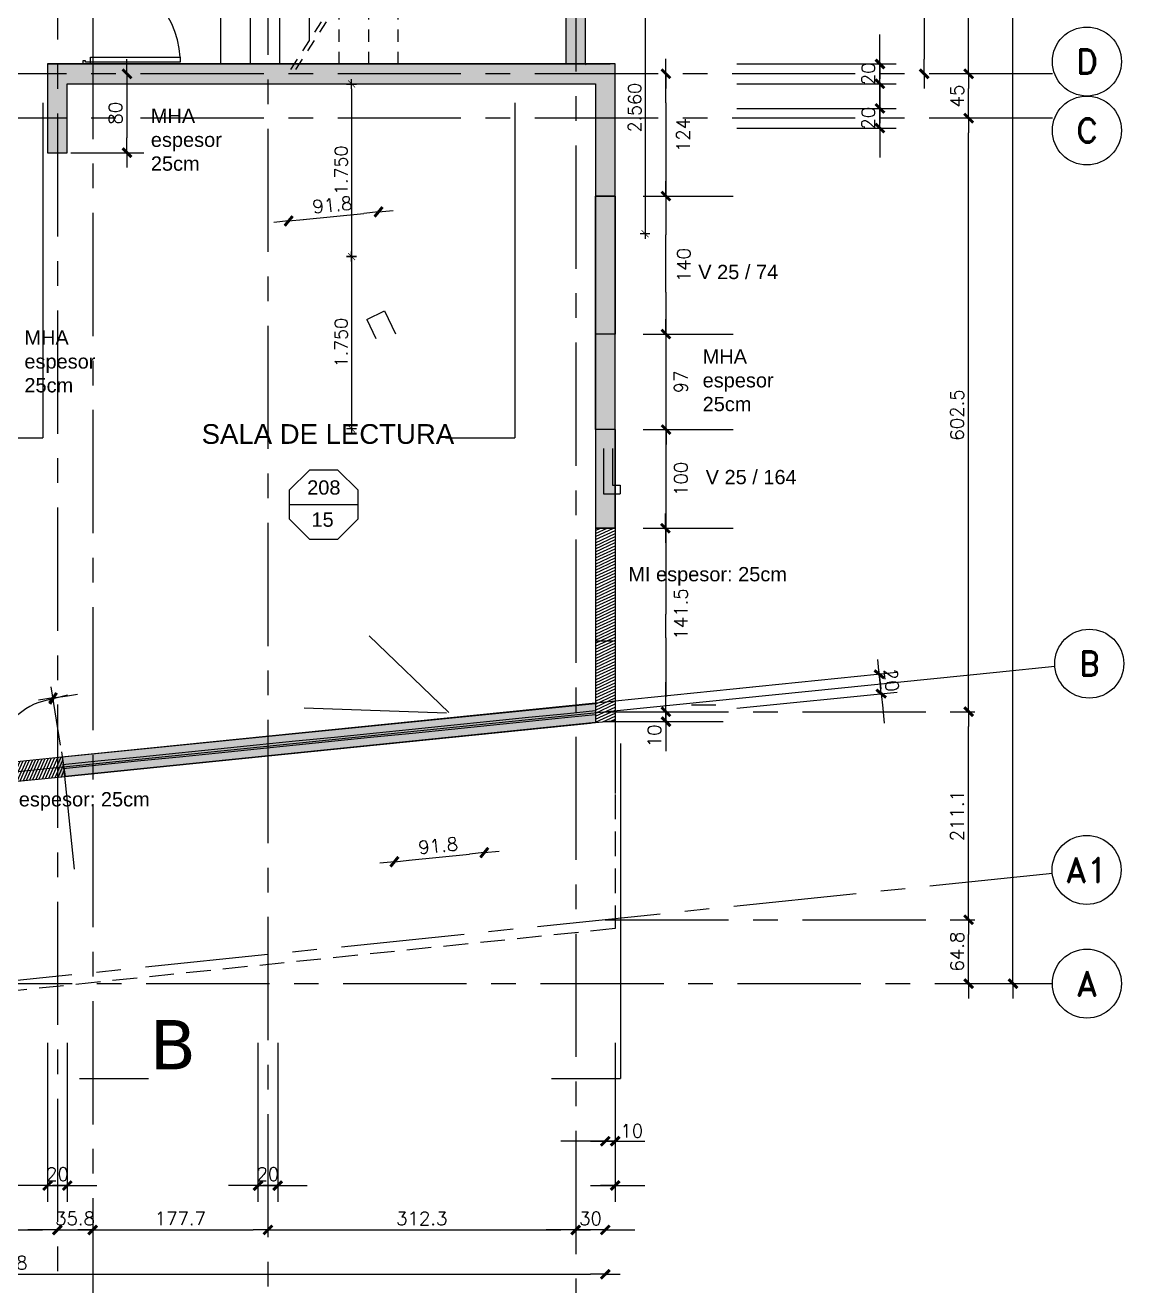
# Model space of a CAD drawing. Header units: millimetres. Extents: x -13 to 194, y -13 to 66.
# Drawn here: x 136.63 to 147.77, y 6.33 to 19.12 of the extents above; entities that cross this region are included whole.
import ezdxf
from ezdxf.enums import TextEntityAlignment as Align

# ---------------------------------------------------------------- set-up
doc = ezdxf.new("R2010")
doc.units = ezdxf.units.MM
for name, pattern in [('CENTER', [2, 1.25, -0.25, 0.25, -0.25]), ('HIDDEN', [0.375, 0.25, -0.125]), ('HIDDEN2', [0.1875, 0.125, -0.0625])]:
    doc.linetypes.add(name, pattern=pattern)
for name, color, linetype in [('01', 1, 'Continuous'), ('04', 4, 'Continuous'), ('06', 6, 'Continuous'), ('BORDE DE LOSAS', 3, 'Continuous'), ('Capa1', 80, 'Continuous'), ('COTAS', 1, 'Continuous'), ('COTAS1', 2, 'Continuous'), ('Cotas2', 1, 'Continuous'), ('EJES', 1, 'CENTER'), ('GRIS', 9, 'Continuous'), ('LOSAS', 7, 'Continuous'), ('MURO', 5, 'Continuous'), ('MUROS_EST', 5, 'Continuous'), ('Textos', 2, 'Continuous'), ('VIGAS', 3, 'Continuous'), ('VIGAS_1', 2, 'Continuous')]:
    doc.layers.add(name, color=color, linetype=linetype)
doc.styles.add('Arial', font='arial.ttf')
doc.styles.add('INTERARQ', font='ROMANS.SHX')
doc.styles.add('ROMAND', font='romand', dxfattribs={"height": 31.5})
doc.styles.add('ROMANS', font='romans.shx', dxfattribs={"height": 16.875})
doc.styles.get("Standard").update_dxf_attribs({"font": 'arial.ttf'})
doc.dimstyles.new('ESCALA_1-50', dxfattribs={"dimtxt": 0.13, "dimasz": 0.05, "dimexe": 0.18, "dimexo": 0.0625, "dimgap": 0.04, "dimtad": 1, "dimdec": 3, "dimzin": 0, "dimdsep": 46, "dimtxsty": 'INTERARQ', "dimblk": 'DIMTICK', "dimcen": 0.09, "dimse1": 1, "dimse2": 1, "dimclrd": 1, "dimclre": 1, "dimclrt": 2, "dimadec": 0, "dimazin": 0, "dimtfac": 4.5, "dimtdec": 3, "dimtofl": 0, "dimtmove": 2, "dimatfit": 3, "dimldrblk": 'DIMTICK', "dimfxl": 1, "dimtolj": 1, "dimtzin": 0, "dimarcsym": 0})
pattern_1 = [(25, (-3.105805, -6.50316), (-0.0118333113, 0.025376618), [])]

# ---------------------------------------------------------------- blocks, each defined once
blk = doc.blocks.new('TICK1')
at = {"color": 2}
for points in [[(0, 0), (-1, 0)], [(0, 0), (1, 0)]]:
    blk.add_lwpolyline(points, dxfattribs=at)
at = {"color": 2, "const_width": 0.2}
blk.add_lwpolyline([(-0.3, -0.3), (0.3, 0.3)], dxfattribs=at)
blk = doc.blocks.new('DIMTICK')
at = {"color": 1}
for p, q in [((-1, 0), (1, 0)), ((0, 1), (0, -1))]:
    blk.add_line(p, q, dxfattribs=at)
at = {"color": 3, "const_width": 0.141}
blk.add_lwpolyline([(0.71, 0.71), (-0.71, -0.71)], dxfattribs=at)
blk = doc.blocks.new('*D20')
at = {"layer": '01', "color": 1, "lineweight": -2, "transparency": 16777216}
blk.add_line((139.94, 18.474), (139.94, 16.824), dxfattribs=at)
at = {"layer": 'Defpoints', "color": 0, "transparency": 16777216}
for p in [(140.094, 18.524), (139.94, 16.774), (140.094, 16.774)]:
    blk.add_point(p, dxfattribs=at)
at = {"layer": '01', "color": 1, "lineweight": -2, "transparency": 16777216, "xscale": 0.05, "yscale": 0.05, "zscale": 0.05}
for p, rotation in [((139.94, 18.524), 90), ((139.94, 16.774), 270)]:
    blk.add_blockref('DIMTICK', p, dxfattribs=dict(at, rotation=rotation))
at = {"layer": '01', "color": 2, "transparency": 16777216, "insert": (139.835, 17.649), "char_height": 0.13, "attachment_point": 5, "rotation": 90, "style": 'INTERARQ'}
blk.add_mtext('\\A1;1.750', dxfattribs=at)
blk = doc.blocks.new('*D21')
at = {"layer": '01', "color": 1, "lineweight": -2, "transparency": 16777216}
blk.add_line((139.94, 16.724), (139.94, 15.074), dxfattribs=at)
at = {"layer": 'Defpoints', "color": 0, "transparency": 16777216}
for p in [(140.094, 16.774), (139.94, 15.024), (140.094, 15.024)]:
    blk.add_point(p, dxfattribs=at)
at = {"layer": '01', "color": 1, "lineweight": -2, "transparency": 16777216, "xscale": 0.05, "yscale": 0.05, "zscale": 0.05}
for p, rotation in [((139.94, 16.774), 90), ((139.94, 15.024), 270)]:
    blk.add_blockref('DIMTICK', p, dxfattribs=dict(at, rotation=rotation))
at = {"layer": '01', "color": 2, "transparency": 16777216, "insert": (139.835, 15.899), "char_height": 0.13, "attachment_point": 5, "rotation": 90, "style": 'INTERARQ'}
blk.add_mtext('\\A1;1.750', dxfattribs=at)
blk = doc.blocks.new('*D61')
at = {"layer": '01', "color": 1, "lineweight": -2, "transparency": 16777216}
blk.add_line((142.917, 19.514), (142.917, 17.054), dxfattribs=at)
at = {"layer": 'Defpoints', "color": 0, "transparency": 16777216}
for p in [(143.12, 19.564), (142.917, 17.004), (143.12, 17.004)]:
    blk.add_point(p, dxfattribs=at)
at = {"layer": '01', "color": 1, "lineweight": -2, "transparency": 16777216, "xscale": 0.05, "yscale": 0.05, "zscale": 0.05}
for p, rotation in [((142.917, 19.564), 90), ((142.917, 17.004), 270)]:
    blk.add_blockref('DIMTICK', p, dxfattribs=dict(at, rotation=rotation))
at = {"layer": '01', "color": 2, "transparency": 16777216, "insert": (142.812, 18.284), "char_height": 0.13, "attachment_point": 5, "rotation": 90, "style": 'INTERARQ'}
blk.add_mtext('\\A1;2.560', dxfattribs=at)
blk = doc.blocks.new('EJE-1')
at = {"color": 3, "linetype": 'Continuous'}
blk.add_circle((0, 0), 35, dxfattribs=at)
at = {"color": 5, "linetype": 'Continuous', "style": 'ROMAND'}
blk.add_attdef('0', text='', height=25, dxfattribs=at).set_placement((0.2, 0), align=Align.MIDDLE)

msp = doc.modelspace()

# ---------------------------------------------------------------- hatches: boundary and pattern name
at = {"layer": 'Capa1', "transparency": 33554687}
h = msp.add_hatch(color=2, dxfattribs=at)
h.dxf.hatch_style = 1
h.paths.add_polyline_path([(137.0042, 11.6958), (136.9966, 11.695), (136.956, 11.6909), (136.956, 11.5897), (137.0197, 11.5962), (137.0196, 11.5966)])
h.paths.add_polyline_path([(137.0197, 11.5962), (136.956, 11.5897), (136.956, 11.4896), (137.0297, 11.4971)])
at = {"layer": 'MUROS_EST', "transparency": 33554687}
h = msp.add_hatch(color=256, dxfattribs=at)
h.dxf.hatch_style = 1
h.paths.add_polyline_path([(142.3142, 19.2739), (142.1142, 19.2739), (142.1142, 18.7273), (142.3142, 18.7273)])
h = msp.add_hatch(color=256, dxfattribs=at)
h.dxf.hatch_style = 1
h.paths.add_polyline_path([(136.856, 18.7273), (136.856, 17.8273), (137.056, 17.8273), (137.056, 18.5273), (142.4142, 18.5273), (142.4142, 17.3865), (142.6142, 17.3865), (142.6142, 18.7273)])
h = msp.add_hatch(dxfattribs=at)
h.set_pattern_fill('ANSI31', color=256, scale=0.0088, angle=21)
h.paths.add_polyline_path([(136.2061, 13.7227), (136.2061, 14.9889), (136.0061, 14.9889), (136.0061, 13.7227), (136.0061, 11.5945), (134.1287, 11.4041), (134.1542, 11.2054), (137.035, 11.4976), (137.0044, 11.695), (136.2061, 11.6148)])
h = msp.add_hatch(dxfattribs=at)
h.set_pattern_fill('_USER', color=256, scale=0.028, angle=25, pattern_type=0)
h.set_pattern_definition(pattern_1)
h.paths.add_polyline_path([(142.5142, 12.2546), (142.4142, 12.2445), (142.4142, 12.0432), (142.5142, 12.0534)])
h.paths.add_polyline_path([(142.6142, 12.2648), (142.5142, 12.2546), (142.5142, 12.1539), (142.6142, 12.1539)])
h.paths.add_polyline_path([(142.6142, 12.1539), (142.5142, 12.1539), (142.5142, 12.0539), (142.5192, 12.0539), (142.6142, 12.0635)])
h.paths.add_polyline_path([(142.6142, 12.8728), (142.5142, 12.8728), (142.5142, 12.2546), (142.6142, 12.2648)])
h.paths.add_polyline_path([(142.5142, 12.8728), (142.4642, 12.8728), (142.4142, 12.8728), (142.4142, 12.2945), (142.4142, 12.2445), (142.5142, 12.2546)])
h.paths.add_polyline_path([(142.5142, 14.0165), (142.4142, 14.0165), (142.4142, 12.8728), (142.5142, 12.8728)])
h.paths.add_polyline_path([(142.6142, 14.0165), (142.5142, 14.0165), (142.5142, 12.8728), (142.6142, 12.8728)])
h.paths.add_polyline_path([(142.3712, 12.889), (142.6572, 12.889), (142.6572, 13.0915), (142.3712, 13.0915)], flags=9)
h = msp.add_hatch(dxfattribs=at)
h.set_pattern_fill('_USER', color=256, scale=0.028, angle=25, pattern_type=0)
h.set_pattern_definition(pattern_1)
h.paths.add_polyline_path([(142.5142, 14.0165), (142.4142, 14.0165), (142.4142, 12.8728), (142.5142, 12.8728)])
h.paths.add_polyline_path([(142.6142, 14.0165), (142.5142, 14.0165), (142.5142, 12.8728), (142.6142, 12.8728)])
at = {"layer": 'VIGAS_1', "transparency": 33554687}
h = msp.add_hatch(color=256, dxfattribs=at)
h.dxf.hatch_style = 1
h.paths.add_polyline_path([(142.6142, 15.0165), (142.4142, 15.0165), (142.4142, 14.0165), (142.6142, 14.0165)])
h.paths.add_polyline_path([(142.6142, 17.3865), (142.4142, 17.3865), (142.4142, 15.9865), (142.6142, 15.9865)])
h = msp.add_hatch(color=5, dxfattribs=at)
h.dxf.hatch_style = 1
h.paths.add_polyline_path([(78.3046, 14.3773), (78.2046, 14.3773), (78.2046, 13.9773), (78.3046, 13.9773)])
h.paths.add_polyline_path([(78.2046, 14.3773), (78.1046, 14.3773), (78.1046, 13.9773), (78.2046, 13.9773)])
h.paths.add_polyline_path([(90.6628, 15.9865), (90.5628, 15.9865), (90.5628, 15.0165), (90.6628, 15.0165)])
h.paths.add_polyline_path([(90.5628, 15.9865), (90.4628, 15.9865), (90.4628, 15.0165), (90.5628, 15.0165)])
h.paths.add_polyline_path([(130.256, 14.3773), (130.056, 14.3773), (130.056, 13.9773), (130.256, 13.9773)])
h.paths.add_polyline_path([(142.6142, 15.9865), (142.4142, 15.9865), (142.4142, 15.0165), (142.6142, 15.0165)])
h = msp.add_hatch(color=256, dxfattribs=at)
h.dxf.hatch_style = 1
h.paths.add_polyline_path([(134.1542, 11.2054), (134.1287, 11.4041), (131.3173, 11.1189), (131.3504, 10.921)])
h.paths.add_polyline_path([(142.4142, 12.0432), (142.4142, 12.2384), (137.0044, 11.695), (137.035, 11.4976)])

# ---------------------------------------------------------------- linework, layer by layer
at = {"color": 9}
msp.add_arc((137.2891, 18.7437), 0.9146, 3.33599, 89.93331, dxfattribs=at)
at = {"layer": '01', "linetype": 'HIDDEN'}
for p, q in [((142.3142, 18.7273), (142.6142, 18.7273)), ((143.387, 12.2241), (143.687, 12.2241))]:
    msp.add_line(p, q, dxfattribs=at)
at = {"layer": '01'}
for p, q in [((142.3, 12.1318), (146.4844, 12.5562)), ((146.4844, 12.5562), (147.0748, 12.6161)), ((142.1298, 12.1368), (142.4142, 12.1656)), ((138.1156, 11.7073), (142.3, 12.1318)), ((138.1309, 11.6088), (142.3642, 12.0381)), ((140.9477, 12.0169), (141.3417, 12.0569)), ((141.3417, 12.0569), (141.7358, 12.0968)), ((141.3479, 12.0173), (141.7419, 12.0572)), ((141.7358, 12.0968), (142.1298, 12.1368)), ((141.7419, 12.0572), (142.1359, 12.0972)), ((142.1359, 12.0972), (142.4142, 12.1254)), ((139.7656, 11.897), (140.1596, 11.937)), ((140.1596, 11.937), (140.5537, 11.9769)), ((140.1658, 11.8974), (140.5598, 11.9373)), ((140.5537, 11.9769), (140.9477, 12.0169)), ((140.5598, 11.9373), (140.9538, 11.9773)), ((140.9538, 11.9773), (141.3479, 12.0173)), ((138.1895, 11.7371), (138.5835, 11.7771)), ((138.5835, 11.7771), (138.9775, 11.8171)), ((138.5896, 11.7375), (138.9837, 11.7775)), ((138.9775, 11.8171), (139.3716, 11.857)), ((138.9837, 11.7775), (139.3777, 11.8174)), ((139.3716, 11.857), (139.7656, 11.897)), ((139.3777, 11.8174), (139.7717, 11.8574)), ((139.7717, 11.8574), (140.1658, 11.8974)), ((133.9312, 11.2829), (138.1156, 11.7073)), ((137.0074, 11.6172), (137.4014, 11.6572)), ((137.4014, 11.6572), (137.7954, 11.6972)), ((137.4075, 11.6176), (137.8016, 11.6576)), ((137.7954, 11.6972), (138.1895, 11.7371)), ((137.8016, 11.6576), (138.1956, 11.6975)), ((138.1956, 11.6975), (138.5896, 11.7375)), ((137.0135, 11.5776), (137.4075, 11.6176))]:
    msp.add_line(p, q, dxfattribs=at)
at = {"layer": '04', "ltscale": 0.25}
for p, q in [((142.497, 14.8241), (142.497, 14.3641)), ((142.587, 14.8241), (142.587, 14.4541)), ((142.497, 14.3641), (142.6638, 14.3641)), ((142.587, 14.4541), (142.6638, 14.4541)), ((142.6638, 14.4541), (142.6638, 14.3641))]:
    msp.add_line(p, q, dxfattribs=at)
at = {"layer": '06'}
for p, q in [((142.3142, 18.7184), (142.3231, 18.7273)), ((142.4142, 17.3865), (142.6142, 17.3865)), ((142.6142, 15.9865), (142.4142, 15.9865)), ((142.6142, 15.0165), (142.4142, 15.0165)), ((142.6142, 14.0165), (142.4142, 14.0165)), ((142.4142, 12.2945), (142.4142, 12.0432)), ((142.4142, 12.0432), (142.6142, 12.0635)), ((136.9966, 11.745), (137.035, 11.4976))]:
    msp.add_line(p, q, dxfattribs=at)
at = {"layer": 'BORDE DE LOSAS'}
msp.add_line((138.6142, 18.7273), (138.6142, 21.3273), dxfattribs=at)
at = {"layer": 'Capa1', "color": 3}
for p, q in [((140.9266, 12.1472), (140.1191, 12.9243)), ((140.9023, 12.1398), (139.4603, 12.1913))]:
    msp.add_line(p, q, dxfattribs=at)
at = {"layer": 'COTAS', "color": 2}
for p, q in [((146.65, 9.5444), (146.65, 37.7711)), ((146.2, 18.7773), (146.2, 21.2773)), ((145.3, 18.8773), (145.3, 19.0273)), ((145.3, 18.5273), (145.3, 18.7273)), ((145.3, 18.4273), (145.3, 18.5773)), ((146.2, 18.3273), (146.2, 18.4773)), ((145.3, 18.3773), (145.3, 18.2273)), ((145.3, 18.0773), (145.3, 18.2773)), ((145.3, 17.9273), (145.3, 17.7773)), ((146.2, 12.3024), (146.2, 18.0273)), ((142.4142, 12.8728), (142.6142, 12.8728)), ((146.2, 10.1927), (146.2, 12.0039)), ((146.2, 9.5444), (146.2, 9.8927)), ((142.2142, 7.7944), (142.0642, 7.7944)), ((142.3642, 7.7944), (142.2142, 7.7944)), ((142.3642, 7.7944), (142.5142, 7.7944)), ((142.5142, 7.7944), (142.6142, 7.7944)), ((142.6642, 7.7944), (142.8142, 7.7944)), ((142.7642, 7.7944), (142.9142, 7.7944)), ((136.706, 7.3444), (136.556, 7.3444)), ((136.856, 7.3444), (137.056, 7.3444)), ((137.206, 7.3444), (137.356, 7.3444)), ((138.841, 7.3444), (138.691, 7.3444)), ((138.991, 7.3444), (139.191, 7.3444)), ((139.341, 7.3444), (139.491, 7.3444)), ((142.3642, 7.3444), (142.6142, 7.3444)), ((142.7642, 7.3444), (142.9142, 7.3444)), ((136.2561, 6.8944), (136.806, 6.8944)), ((136.806, 6.8944), (136.656, 6.8944)), ((136.956, 6.8944), (137.3142, 6.8944)), ((137.4642, 6.8944), (138.941, 6.8944)), ((137.4642, 6.8944), (137.6142, 6.8944)), ((139.241, 6.8944), (142.0642, 6.8944)), ((142.0642, 6.8944), (141.9142, 6.8944)), ((142.5142, 6.8944), (142.2142, 6.8944)), ((142.6642, 6.8944), (142.8142, 6.8944)), ((130.306, 6.4444), (142.3642, 6.4444))]:
    msp.add_line(p, q, dxfattribs=at)
at = {"layer": 'COTAS1', "color": 2}
for p, q in [((145.75, 20.7072), (145.75, 18.7773)), ((143.1295, 18.3348), (143.1292, 18.6289)), ((137.6618, 18.4773), (137.6618, 17.9773)), ((143.1295, 18.3348), (143.1295, 17.6348)), ((143.1295, 17.6934), (143.1295, 16.9934)), ((143.1295, 16.4105), (143.1295, 16.9934)), ((143.1295, 16.4105), (143.1295, 15.7105)), ((143.1295, 15.7691), (143.1295, 15.0691)), ((143.1295, 15.1276), (143.1295, 14.4276)), ((143.1295, 14.4862), (143.1295, 13.7862)), ((143.1295, 13.8448), (143.1295, 13.1448)), ((143.1295, 12.9034), (143.1295, 13.1448)), ((143.1295, 12.9034), (143.1295, 12.3034)), ((145.3132, 12.3373), (145.288, 12.586)), ((143.1295, 12.3034), (143.1295, 12.4534)), ((137.0598, 12.3161), (137.1586, 12.3314)), ((145.3283, 12.188), (145.3435, 12.0388)), ((143.1295, 12.1534), (143.1295, 12.0534)), ((143.1295, 11.9034), (143.1295, 11.7534))]:
    msp.add_line(p, q, dxfattribs=at)
msp.add_arc((137.0226, 11.5774), 0.7182, 110.80571, 173.61614, dxfattribs=at)
at = {"layer": 'Cotas2'}
for p, q in [((143.85, 18.7273), (145.4635, 18.7273)), ((143.85, 18.5273), (145.4635, 18.5273)), ((143.85, 18.2773), (145.4635, 18.2773)), ((143.85, 18.0773), (145.4635, 18.0773)), ((137.0936, 17.8273), (137.8325, 17.8273)), ((142.8976, 17.3865), (143.813, 17.3865)), ((142.8976, 15.9865), (143.813, 15.9865)), ((142.8976, 15.0165), (143.813, 15.0165)), ((142.8976, 14.0165), (143.813, 14.0165)), ((143.8747, 12.3926), (145.4702, 12.5545)), ((136.9859, 11.8143), (136.894, 12.4063)), ((142.4142, 12.2445), (144.0097, 12.4063)), ((143.85, 12.1889), (145.4758, 12.3538)), ((142.5142, 12.0539), (143.7115, 12.0539)), ((142.6142, 12.0122), (142.6142, 11.3238)), ((137.0196, 11.5966), (137.1253, 10.5546)), ((136.856, 8.7944), (136.856, 7.181)), ((137.056, 8.7944), (137.056, 7.181)), ((138.991, 8.7944), (138.991, 7.181)), ((139.191, 8.7944), (139.191, 7.181)), ((142.6142, 8.7944), (142.6142, 7.181))]:
    msp.add_line(p, q, dxfattribs=at)
at = {"layer": 'EJES'}
for p, q in [((136.956, 30.2253), (136.956, 6.0447)), ((137.3142, 29.216), (137.3142, 6.0447)), ((139.091, 26.0705), (139.091, 6.0447)), ((142.2142, 23.9), (142.2142, 6.0447)), ((147.0496, 18.6273), (125.8564, 18.6273)), ((147.0496, 18.1773), (125.8564, 18.1773)), ((142.5142, 12.1539), (146.4067, 12.1539)), ((147.0496, 10.5121), (135.7051, 9.3379)), ((142.5142, 10.0427), (146.3886, 10.0427)), ((125.8564, 9.3944), (147.0496, 9.3944))]:
    msp.add_line(p, q, dxfattribs=at)
at = {"layer": 'GRIS', "linetype": 'HIDDEN2'}
for p, q in [((139.3244, 18.6712), (140.4142, 20.3717)), ((139.3744, 18.6712), (140.4142, 20.2936))]:
    msp.add_line(p, q, dxfattribs=at)
at = {"layer": 'GRIS'}
for p, q in [((138.6142, 18.7273), (138.6142, 20.0673)), ((138.9142, 18.7273), (138.9142, 20.0073)), ((139.2142, 18.7273), (139.2142, 20.0073)), ((139.5142, 18.9674), (139.5142, 20.0073)), ((136.856, 18.7273), (142.3142, 18.7273)), ((141.6115, 18.5273), (142.3142, 18.5273))]:
    msp.add_line(p, q, dxfattribs=at)
at = {"layer": 'GRIS', "linetype": 'HIDDEN', "ltscale": 0.5}
for p, q in [((140.4142, 18.7273), (140.4142, 20.0673)), ((140.1142, 18.7273), (140.1142, 19.8255)), ((139.8142, 18.7273), (139.8142, 19.3574))]:
    msp.add_line(p, q, dxfattribs=at)
at = {"layer": 'GRIS', "linetype": 'HIDDEN'}
for p, q in [((142.6142, 12.0635), (142.6142, 9.9525)), ((142.6142, 12.0635), (142.6142, 9.9525)), ((142.6142, 9.9525), (136.2561, 9.2944))]:
    msp.add_line(p, q, dxfattribs=at)
at = {"layer": 'GRIS'}
msp.add_lwpolyline([(137.2902, 18.7273), (137.2902, 18.7463), (137.2395, 18.7463), (137.2395, 18.759), (137.2142, 18.759), (137.2142, 18.7273)], dxfattribs=at)
msp.add_lwpolyline([(137.2902, 18.7463), (137.2902, 18.797), (138.2022, 18.7969), (138.2022, 18.7462)], close=True, dxfattribs=at)
at = {"layer": 'LOSAS'}
msp.add_line((139.3068, 14.2558), (140.0068, 14.2558), dxfattribs=at)
msp.add_lwpolyline([(139.3068, 14.1108), (139.5119, 13.9058), (139.8018, 13.9058), (140.0068, 14.1108), (140.0068, 14.4008), (139.8018, 14.6058), (139.5119, 14.6058), (139.3068, 14.4008)], close=True, dxfattribs=at)
at = {"layer": 'MURO'}
for p, q in [((136.8082, 18.3342), (136.8082, 14.9336)), ((141.5968, 18.3342), (141.5968, 14.9336)), ((140.0938, 16.1354), (140.2747, 16.2207)), ((140.0938, 16.1354), (140.1848, 15.9425)), ((140.2747, 16.2207), (140.3848, 15.9873)), ((136.1059, 14.9336), (136.8082, 14.9336)), ((140.8946, 14.9336), (141.5968, 14.9336)), ((142.6697, 11.8311), (142.6697, 8.4305)), ((137.1787, 8.4305), (137.881, 8.4305)), ((141.9674, 8.4305), (142.6697, 8.4305))]:
    msp.add_line(p, q, dxfattribs=at)
at = {"layer": 'MURO', "color": 2}
for p, q in [((139.4497, 17.1492), (140.0648, 17.2116)), ((140.5226, 10.6461), (141.1376, 10.7085))]:
    msp.add_line(p, q, dxfattribs=at)
at = {"layer": 'MUROS_EST'}
for p, q in [((136.2061, 11.6148), (137.0044, 11.695)), ((134.1542, 11.2054), (137.035, 11.4976))]:
    msp.add_line(p, q, dxfattribs=at)
at = {"layer": 'MUROS_EST', "color": 5}
msp.add_line((137.0044, 11.695), (137.035, 11.4976), dxfattribs=at)
at = {"layer": 'MUROS_EST'}
msp.add_lwpolyline([(142.1142, 18.7273), (142.3142, 18.7273), (142.3142, 19.2739), (142.1142, 19.2739)], close=True, dxfattribs=at)
msp.add_lwpolyline([(142.4142, 17.3865), (142.6142, 17.3865), (142.6142, 18.7273), (136.856, 18.7273), (136.856, 17.8273), (137.056, 17.8273), (137.056, 18.5273), (142.4142, 18.5273), (142.4142, 17.3865), (142.6142, 17.3865)], dxfattribs=at)
at = {"layer": 'VIGAS'}
for p, q in [((142.4142, 15.0165), (142.4142, 14.0165)), ((142.6142, 15.0165), (142.6142, 14.0165)), ((136.9966, 11.695), (142.4142, 12.2445)), ((142.4142, 12.0432), (137.035, 11.4976))]:
    msp.add_line(p, q, dxfattribs=at)
at = {"layer": 'VIGAS_1'}
for p, q in [((142.4142, 15.9865), (142.4142, 17.3865)), ((142.6142, 17.3865), (142.6142, 15.9865)), ((142.4142, 15.0165), (142.4142, 15.9865)), ((142.6142, 15.0165), (142.6142, 15.9865)), ((142.4142, 15.0165), (142.4142, 14.0165)), ((142.6142, 15.0165), (142.6142, 14.0165)), ((142.4142, 14.0165), (142.4142, 12.2945)), ((142.6142, 14.0165), (142.6142, 12.0635))]:
    msp.add_line(p, q, dxfattribs=at)
at = {"layer": 'VIGAS_1', "color": 2}
for p, q in [((142.6142, 15.9865), (142.4142, 15.9865)), ((142.6142, 15.0165), (142.4142, 15.0165)), ((142.4142, 12.2945), (142.4142, 12.0432)), ((137.0044, 11.695), (142.4142, 12.2384)), ((137.035, 11.4976), (142.4142, 12.0432)), ((142.4142, 12.0432), (142.6142, 12.0635)), ((137.0044, 11.695), (137.035, 11.4976))]:
    msp.add_line(p, q, dxfattribs=at)
at = {"layer": 'VIGAS_1'}
msp.add_lwpolyline([(142.6142, 17.3865), (142.4142, 17.3865), (142.4142, 14.0165), (142.6142, 14.0165), (142.6142, 17.3865)], dxfattribs=at)

# ---------------------------------------------------------------- block references
at = {"xscale": 0.0100000000002183, "yscale": 0.0100000000002183, "zscale": 0.0100000000002183}
for p, values in [((147.3996, 18.7523), {'0': 'D'}), ((147.3996, 18.0523), {'0': 'C'}), ((147.4239, 12.6416), {'0': 'B'}), ((147.3973, 10.5481), {'0': 'A1'}), ((147.3996, 9.3944), {'0': 'A'})]:
    msp.add_blockref('EJE-1', p, dxfattribs=at).add_auto_attribs(values)
at = {"layer": '06', "xscale": 0.1500000000000909, "yscale": 0.1500000000000909, "zscale": 0.1500000000000909, "rotation": 90}
msp.add_blockref('TICK1', (137.6618, 18.6273), dxfattribs=at)
at = {"layer": 'COTAS', "color": 2}
for p, xscale, yscale, zscale, rotation in [((145.3, 18.7273), 0.1500000000000909, 0.1500000000000909, 0.1500000000000909, 270), ((146.2, 18.6273), 0.1500000000000909, 0.1500000000000909, 0.1500000000000909, 270), ((146.2, 18.6273), 0.1500000000000909, 0.1500000000000909, 0.1500000000000909, 90), ((145.3, 18.5273), 0.1500000000000909, 0.1500000000000909, 0.1500000000000909, 90), ((145.3, 18.2773), 0.1500000000000909, 0.1500000000000909, 0.1500000000000909, 270), ((146.2, 18.1773), 0.1500000000000909, 0.1500000000000909, 0.1500000000000909, 90), ((146.2, 18.1773), 0.1500000000000909, 0.1500000000000909, 0.1500000000000909, 270), ((145.3, 18.0773), 0.1500000000000909, 0.1500000000000909, 0.1500000000000909, 90), ((146.2, 12.1539), 0.1499999999999773, 0.1499999999999773, 0.1499999999999773, 90), ((146.2, 12.1539), 0.1499999999999773, 0.1499999999999773, 0.1499999999999773, 270), ((146.2, 10.0427), 0.1499999999999773, 0.1499999999999773, 0.1499999999999773, 270), ((146.2, 10.0427), 0.1499999999999773, 0.1499999999999773, 0.1499999999999773, 90), ((146.2, 9.3944), 0.1499999999999773, 0.1499999999999773, 0.1499999999999773, 270), ((146.65, 9.3944), 0.1500000000000909, 0.1500000000000909, 0.1500000000000909, 270), ((142.5142, 7.7944), 0.1500000000000909, 0.1500000000000909, 0.1500000000000909, 180), ((142.6142, 7.7944), 0.1500000000000909, 0.1500000000000909, 0.1500000000000909, 180), ((137.056, 7.3444), 0.1500000000000909, 0.1500000000000909, 0.1500000000000909, 180), ((139.191, 7.3444), 0.1500000000000909, 0.1500000000000909, 0.1500000000000909, 180), ((142.6142, 7.3444), 0.1500000000000909, 0.1500000000000909, 0.1500000000000909, 180), ((137.3142, 6.8944), 0.1500000000000909, 0.1500000000000909, 0.1500000000000909, 180), ((137.3142, 6.8944), 0.1500000000000909, 0.1500000000000909, 0.1500000000000909, 180), ((139.091, 6.8944), 0.1500000000000909, 0.1500000000000909, 0.1500000000000909, 180), ((142.5142, 6.8944), 0.1500000000000909, 0.1500000000000909, 0.1500000000000909, 180)]:
    msp.add_blockref('TICK1', p, dxfattribs=dict(at, xscale=xscale, yscale=yscale, zscale=zscale, rotation=rotation))
at = {"layer": 'COTAS', "color": 2, "xscale": 0.1500000000000909, "yscale": 0.1500000000000909, "zscale": 0.1500000000000909}
for p in [(142.5142, 7.7944), (136.856, 7.3444), (138.991, 7.3444), (136.956, 6.8944), (136.956, 6.8944), (139.091, 6.8944), (142.2142, 6.8944), (142.2142, 6.8944), (142.5142, 6.4444)]:
    msp.add_blockref('TICK1', p, dxfattribs=at)
at = {"layer": 'COTAS1', "color": 2}
for p, xscale, yscale, zscale, rotation in [((143.1292, 18.6289), 0.1499999999999773, 0.1499999999999773, 0.1499999999999773, 90), ((145.75, 18.6273), 0.1500000000000909, 0.1500000000000909, 0.1500000000000909, 270), ((137.6618, 17.8273), 0.1500000000000909, 0.1500000000000909, 0.1500000000000909, 270), ((143.1295, 17.3865), 0.1500000000000909, 0.1500000000000909, 0.1500000000000909, 90), ((143.1295, 17.3865), 0.1500000000000909, 0.1500000000000909, 0.1500000000000909, 270), ((143.1295, 15.9865), 0.1499999999999773, 0.1499999999999773, 0.1499999999999773, 90), ((143.131, 15.0165), 0.1499999999999773, 0.1499999999999773, 0.1499999999999773, 90), ((143.1238, 14.0165), 0.1499999999999773, 0.1499999999999773, 0.1499999999999773, 90), ((145.2933, 12.5337), 0.1500000000000028, 0.1500000000000028, 0.1500000000000028, 275.7917471897792), ((145.3132, 12.3373), 0.1500000000000028, 0.1500000000000028, 0.1500000000000028, 95.7917471897792), ((136.9125, 12.2871), 0.1499999999998312, 0.1499999999998312, 0.1499999999998312, 14.81158619812297), ((136.9116, 12.2931), 0.1500000000001098, 0.1500000000001098, 0.1500000000001098, 188.8174638201862), ((143.1295, 12.1534), 0.1499999999999773, 0.1499999999999773, 0.1499999999999773, 270), ((143.1295, 12.1534), 0.1499999999999773, 0.1499999999999773, 0.1499999999999773, 270), ((143.1295, 12.0534), 0.1499999999999773, 0.1499999999999773, 0.1499999999999773, 90)]:
    msp.add_blockref('TICK1', p, dxfattribs=dict(at, xscale=xscale, yscale=yscale, zscale=zscale, rotation=rotation))
at = {"layer": 'MURO', "color": 2, "xscale": 0.1500000000002061, "yscale": 0.1500000000002061, "zscale": 0.1500000000002061, "rotation": 5.791747189684021}
for p in [(140.214, 17.2267), (139.3021, 17.1343), (141.2868, 10.7236), (140.375, 10.6311)]:
    msp.add_blockref('TICK1', p, dxfattribs=at)

# ---------------------------------------------------------------- texts
at = {"layer": '04', "style": 'Arial'}
msp.add_text('SALA DE LECTURA', height=0.2, dxfattribs=at).set_placement((138.4195, 14.8724))
at = {"layer": 'Capa1', "attachment_point": 1}
for s, width, heights, insert, char_height in [('MHA espesor 25cm', 1.208581, [0], (137.904, 18.2726), 0.144975), ('V 25 / 74', 2.767896, [0.2432], (143.4573, 16.6891), 0.14497), ('MHA espesor 25cm', 1.208581, [0], (136.6213, 16.023), 0.144975), ('MHA espesor 25cm', 1.208581, [0], (143.5016, 15.8318), 0.144975), ('V 25 / 164', 2.767896, [0.2432], (143.5323, 14.6078), 0.14497), ('MI espesor: 25cm', 2.767896, [0.2432], (142.7476, 13.6221), 0.144975), ('MI espesor: 25cm', 2.767896, [0.2432], (136.2832, 11.3375), 0.144975)]:
    msp.add_mtext_dynamic_manual_height_columns(s, width=width, gutter_width=0.7249, heights=heights, dxfattribs=dict(at, insert=insert, char_height=char_height))
at = {"layer": 'COTAS', "color": 3, "char_height": 0.135, "attachment_point": 5, "rotation": 90, "style": 'ROMANS'}
for s, insert in [('\\A1;20', (145.1825, 18.6273)), ('\\A1;45', (146.0825, 18.4023)), ('\\A1;20', (145.1825, 18.1773)), ('\\A1;602.5', (146.0825, 15.1648)), ('\\A1;211.1', (146.0825, 11.0983)), ('\\A1;64.8', (146.0825, 9.7186))]:
    msp.add_mtext(s, dxfattribs=dict(at, insert=insert))
at = {"layer": 'COTAS', "color": 3, "char_height": 0.135, "attachment_point": 5, "style": 'ROMANS'}
for s, insert in [('\\A1;10', (142.7828, 7.9006)), ('\\A1;20', (136.956, 7.4619)), ('\\A1;20', (139.091, 7.4619)), ('\\A1;35.8', (137.1351, 7.0119)), ('\\A1;177.7', (138.2026, 7.0119)), ('\\A1;312.3', (140.6526, 7.0119)), ('\\A1;30', (142.3642, 7.0119)), ('\\A1;1235.8', (136.3351, 6.5619))]:
    msp.add_mtext(s, dxfattribs=dict(at, insert=insert))
at = {"layer": 'COTAS1', "color": 3, "char_height": 0.135, "attachment_point": 5, "style": 'ROMANS'}
for s, insert, rotation in [('\\A1;80', (137.5443, 18.2273), 90), ('\\A1;124', (143.3037, 18.0065), 90), ('\\A1;140', (143.3098, 16.6865), 90), ('\\A1;97', (143.2817, 15.5015), 90), ('\\A1;100', (143.2817, 14.5165), 90), ('\\A1;141.5', (143.2817, 13.1455), 90), ('\\A1;20', (145.4175, 12.4735), 275.79175), ('\\A1;10', (143.012, 11.9088), 90)]:
    msp.add_mtext(s, dxfattribs=dict(at, insert=insert, rotation=rotation))
at = {"layer": 'LOSAS'}
for s, p in [('208', (139.4899, 14.3569)), ('15', (139.5335, 14.0308))]:
    msp.add_text(s, height=0.14497, dxfattribs=at).set_placement(p)
at = {"layer": 'MURO', "color": 3, "char_height": 0.135, "attachment_point": 5, "rotation": 5.79175, "style": 'ROMANS'}
for insert in [(139.7454, 17.2973), (140.8182, 10.7942)]:
    msp.add_mtext('\\A1;91.8', dxfattribs=dict(at, insert=insert))
at = {"layer": 'Textos', "insert": (137.8934, 9.0253), "char_height": 0.5, "width": 1.354898, "attachment_point": 1, "rotation": 359.74864}
msp.add_mtext('{\\fVerdana|b0|i0|c0|p34;B}', dxfattribs=at)

# ---------------------------------------------------------------- dimensions: what is measured, and where the dimension line sits
at = {"layer": '01'}
dim = msp.add_linear_dim(base=(142.917, 17.0041), p1=(143.1198, 19.5641), p2=(143.1198, 17.0041), angle=90, dimstyle='ESCALA_1-50', dxfattribs=at)
dim.commit()
dim.dimension.update_dxf_attribs({"geometry": '*D61', "text_midpoint": (142.812, 18.2841)})
for base, p1, p2, picture, middle in [((139.9396, 16.7741), (140.0936, 18.5241), (140.0936, 16.7741), '*D20', (139.8346, 17.6491)), ((139.9396, 15.0241), (140.0936, 16.7741), (140.0936, 15.0241), '*D21', (139.8346, 15.8991))]:
    dim = msp.add_linear_dim(base=base, p1=p1, p2=p2, angle=90, dimstyle='ESCALA_1-50', override={"dimtxt": 0.13}, dxfattribs=at)
    dim.commit()
    dim.dimension.update_dxf_attribs({"geometry": picture, "text_midpoint": middle})

doc.saveas('drawing.dxf')
